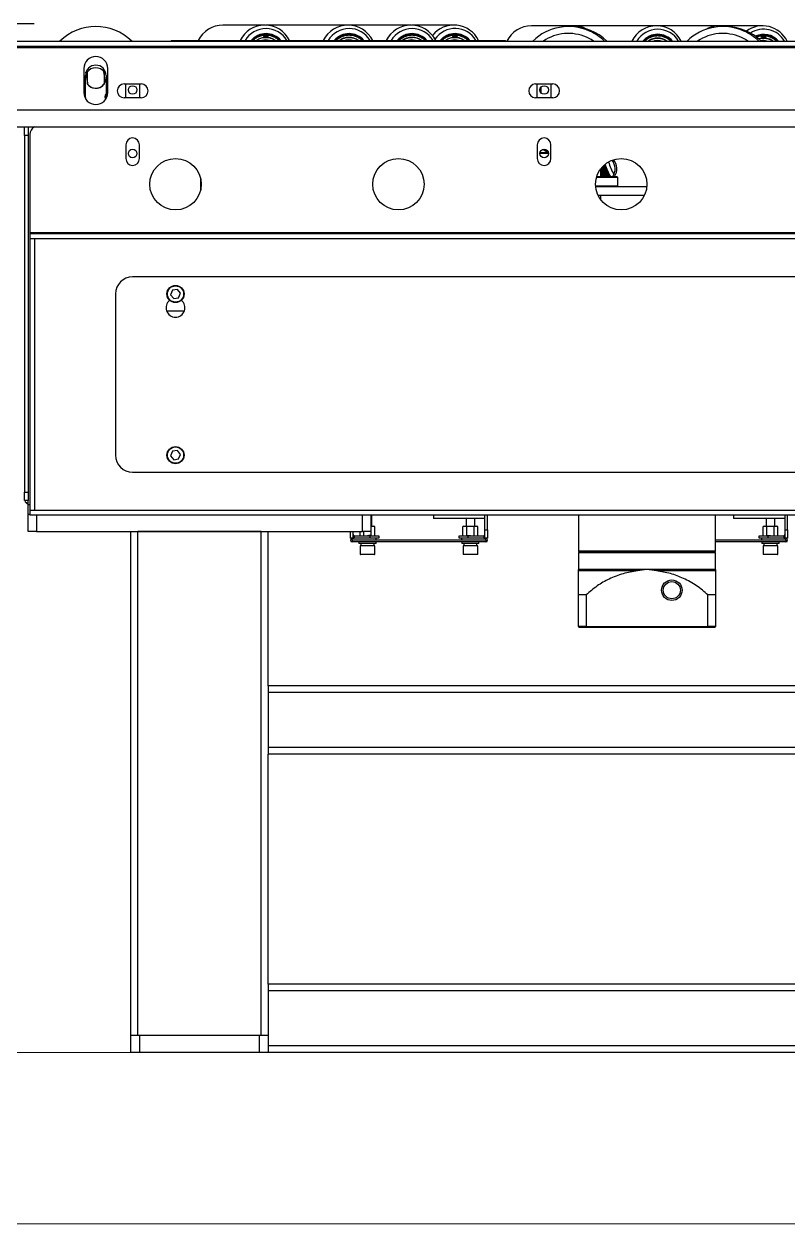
# Model space of a CAD drawing. Header units: millimetres. Extents: x 845401 to 948039, y 511594 to 550263.
# Drawn here: x 900109 to 900555, y 517561 to 518261 of the extents above; entities that cross this region are included whole.
import ezdxf

# ---------------------------------------------------------------- set-up
doc = ezdxf.new("R2010")
doc.units = ezdxf.units.MM
doc.layers.add('A-剖-0.10mm.......SECT-L01', color=255, linetype='Continuous', lineweight=18)

# ---------------------------------------------------------------- blocks, each defined once
blk = doc.blocks.new('A$C2ACC7D0F')
at = {"color": 4, "linetype": 'Continuous', "lineweight": -3}
blk.add_line((10.04, 600), (0, 600), dxfattribs=at)
at = {"color": 7, "linetype": 'Continuous', "lineweight": 25}
for p, q in [((144.61, 599.4), (120.15, 599.4)), ((145.17, 599.4), (144.89, 599.4)), ((193.08, 599.4), (145.17, 599.4)), ((229.83, 599.4), (193.08, 599.4)), ((230.39, 599.4), (230.11, 599.4)), ((254.85, 599.4), (230.39, 599.4)), ((324.61, 599), (300.15, 599)), ((323.24, 598.5), (321.76, 598.5)), ((325.17, 599), (324.89, 599)), ((373.08, 599), (325.17, 599)), ((409.83, 599), (373.08, 599)), ((410.39, 599), (410.11, 599)), ((434.85, 599), (410.39, 599)), ((413.24, 598.5), (411.76, 598.5)), ((0, 590), (1200, 590)), ((90, 590.4), (90, 590)), ((90, 590.4), (95.63, 590.4)), ((95.63, 590.4), (285, 590.4)), ((143.95, 593.1), (143.99, 593.11)), ((143.95, 593.11), (143.99, 593.11)), ((144.02, 592.83), (143.98, 592.82)), ((144.08, 593.19), (144.01, 593.19)), ((144.04, 592.77), (144.11, 592.77)), ((144.09, 593), (144.07, 593)), ((144.07, 593), (144.07, 592.95)), ((144.11, 592.95), (144.07, 592.95)), ((144.07, 592.95), (144.1, 592.95)), ((144.1, 592.99), (144.12, 593.01)), ((144.17, 592.99), (144.1, 592.99)), ((144.37, 593.27), (144.26, 593.26)), ((144.26, 593.26), (144.3, 592.74)), ((144.26, 593.22), (144.31, 593.22)), ((144.31, 593.22), (144.26, 593.22)), ((144.34, 592.79), (144.29, 592.79)), ((144.3, 592.74), (144.41, 592.75)), ((144.3, 592.75), (144.34, 592.75)), ((144.37, 593.22), (144.31, 593.22)), ((144.31, 593.22), (144.37, 593.22)), ((144.34, 592.79), (144.31, 593.22)), ((144.32, 593.22), (144.31, 593.22)), ((144.39, 593.22), (144.32, 593.22)), ((144.41, 592.8), (144.34, 592.79)), ((144.41, 592.75), (144.34, 592.75)), ((144.74, 592.91), (144.69, 592.9)), ((144.83, 593.04), (144.72, 593.11)), ((144.74, 590.64), (145.04, 590.65)), ((144.82, 593.25), (144.75, 593.25)), ((144.76, 593.08), (144.87, 593)), ((144.76, 592.83), (144.83, 592.83)), ((144.9, 593.04), (144.78, 593.12)), ((144.9, 593.04), (144.83, 593.04)), ((144.87, 593.01), (144.83, 593.04)), ((144.88, 593.19), (144.93, 593.2)), ((144.93, 593.2), (144.88, 593.2)), ((145.18, 593.9), (145.11, 593.9)), ((145.19, 593.07), (145.12, 593.07)), ((145.12, 592.84), (145.19, 592.84)), ((145.4, 593.12), (145.39, 592.93)), ((145.44, 593.12), (145.4, 593.12)), ((145.44, 593.12), (145.4, 593.12)), ((145.44, 592.93), (145.44, 593.12)), ((145.46, 592.83), (145.53, 592.83)), ((145.66, 593.11), (145.62, 593.11)), ((145.62, 593.11), (145.62, 592.93)), ((145.66, 593.11), (145.62, 593.11)), ((145.66, 592.93), (145.66, 593.11)), ((145.74, 593.11), (145.72, 592.78)), ((145.72, 592.78), (145.77, 592.78)), ((145.73, 593.01), (145.74, 593.02)), ((145.78, 592.97), (145.73, 592.97)), ((145.78, 593.11), (145.74, 593.11)), ((145.78, 593.11), (145.74, 593.11)), ((145.78, 593.06), (145.74, 593.06)), ((145.74, 593.02), (145.81, 593.02)), ((145.77, 592.78), (145.78, 592.97)), ((145.78, 593.06), (145.78, 593.11)), ((145.78, 592.97), (145.81, 593.02)), ((145.8, 593.06), (145.8, 593.08)), ((145.87, 593.06), (145.8, 593.06)), ((145.87, 593.1), (145.86, 593.1)), ((145.87, 593.06), (145.87, 593.1)), ((146.09, 593.04), (146.02, 593.04)), ((146.02, 592.8), (146.09, 592.8)), ((146.21, 592.82), (146.14, 592.82)), ((146.14, 592.82), (146.14, 592.82)), ((146.17, 593), (146.23, 593)), ((146.21, 592.82), (146.18, 592.85)), ((146.19, 592.98), (146.23, 593)), ((146.34, 592.9), (146.3, 592.9)), ((146.31, 592.94), (146.36, 592.94)), ((146.49, 592.92), (146.31, 592.94)), ((146.34, 592.9), (146.61, 592.87)), ((146.56, 592.92), (146.36, 592.94)), ((146.45, 593), (146.39, 593)), ((146.39, 592.77), (146.45, 592.77)), ((146.56, 592.92), (146.49, 592.92)), ((146.5, 592.77), (146.5, 592.78)), ((146.57, 592.77), (146.5, 592.77)), ((146.54, 592.87), (146.54, 592.92)), ((146.57, 592.77), (146.54, 592.81)), ((193.65, 593.9), (193.58, 593.9)), ((193.71, 592.1), (193.71, 592.1)), ((230.4, 593.9), (230.33, 593.9)), ((230.46, 592.1), (230.45, 592.1)), ((230.46, 592.2), (230.65, 592.18)), ((254.19, 593.1), (254.23, 593.11)), ((254.19, 593.11), (254.23, 593.11)), ((254.26, 592.83), (254.22, 592.82)), ((254.32, 593.19), (254.25, 593.19)), ((254.28, 592.77), (254.35, 592.77)), ((254.33, 593), (254.31, 593)), ((254.31, 593), (254.31, 592.95)), ((254.35, 592.95), (254.31, 592.95)), ((254.31, 592.95), (254.34, 592.95)), ((254.34, 592.99), (254.36, 593.01)), ((254.4, 592.99), (254.34, 592.99)), ((254.61, 593.27), (254.5, 593.26)), ((254.5, 593.26), (254.54, 592.74)), ((254.5, 593.22), (254.55, 593.22)), ((254.55, 593.22), (254.5, 593.22)), ((254.58, 592.79), (254.53, 592.79)), ((254.54, 592.74), (254.65, 592.75)), ((254.54, 592.75), (254.58, 592.75)), ((254.58, 592.79), (254.55, 593.22)), ((254.55, 593.22), (254.61, 593.22)), ((254.61, 593.22), (254.55, 593.22)), ((254.56, 593.22), (254.55, 593.22)), ((254.63, 593.22), (254.56, 593.22)), ((254.65, 592.8), (254.58, 592.79)), ((254.65, 592.75), (254.58, 592.75)), ((254.98, 592.91), (254.93, 592.9)), ((255.07, 593.04), (254.96, 593.11)), ((254.98, 590.64), (255.28, 590.65)), ((255.05, 593.25), (254.99, 593.25)), ((254.99, 593.08), (255.11, 593)), ((255, 592.83), (255.07, 592.83)), ((255.14, 593.04), (255.02, 593.12)), ((255.14, 593.04), (255.07, 593.04)), ((255.11, 593.01), (255.07, 593.04)), ((255.12, 593.19), (255.16, 593.2)), ((255.16, 593.2), (255.12, 593.2)), ((255.42, 593.9), (255.35, 593.9)), ((255.43, 593.07), (255.36, 593.07)), ((255.36, 592.84), (255.43, 592.84)), ((255.64, 593.12), (255.63, 592.93)), ((255.68, 593.12), (255.64, 593.12)), ((255.68, 593.12), (255.64, 593.12)), ((255.68, 592.93), (255.68, 593.12)), ((255.7, 592.83), (255.77, 592.83)), ((255.86, 593.11), (255.85, 592.93)), ((255.9, 593.11), (255.86, 593.11)), ((255.9, 593.11), (255.86, 593.11)), ((255.9, 592.93), (255.9, 593.11)), ((255.98, 593.11), (255.96, 592.78)), ((255.96, 592.78), (256.01, 592.78)), ((255.97, 593.01), (255.98, 593.02)), ((256.02, 592.97), (255.97, 592.97)), ((256.02, 593.11), (255.98, 593.11)), ((256.02, 593.11), (255.98, 593.11)), ((256.02, 593.06), (255.98, 593.06)), ((255.98, 593.02), (256.05, 593.02)), ((256.01, 592.78), (256.02, 592.97)), ((256.02, 593.06), (256.02, 593.11)), ((256.02, 592.97), (256.05, 593.02)), ((256.04, 593.06), (256.04, 593.08)), ((256.11, 593.06), (256.04, 593.06)), ((256.18, 589.9), (256.08, 590.39)), ((256.11, 593.1), (256.1, 593.1)), ((256.11, 593.06), (256.11, 593.1)), ((256.33, 593.04), (256.26, 593.04)), ((256.26, 592.8), (256.33, 592.8)), ((256.45, 592.82), (256.38, 592.82)), ((256.38, 592.82), (256.38, 592.82)), ((256.41, 593), (256.46, 593)), ((256.45, 592.82), (256.42, 592.85)), ((256.43, 592.98), (256.46, 593)), ((256.58, 592.9), (256.54, 592.9)), ((256.55, 592.94), (256.6, 592.94)), ((256.73, 592.92), (256.55, 592.94)), ((256.58, 592.9), (256.85, 592.87)), ((256.8, 592.92), (256.6, 592.94)), ((256.69, 593), (256.62, 593)), ((256.62, 592.77), (256.69, 592.77)), ((256.8, 592.92), (256.73, 592.92)), ((256.74, 592.77), (256.74, 592.78)), ((256.81, 592.77), (256.74, 592.77)), ((256.81, 592.77), (256.77, 592.81)), ((256.78, 592.87), (256.78, 592.92)), ((285, 590), (285, 590.4)), ((373.65, 593.5), (373.58, 593.5)), ((373.71, 591.7), (373.71, 591.7)), ((434.06, 590.15), (435.28, 590.25)), ((434.19, 592.7), (434.23, 592.71)), ((434.19, 592.71), (434.23, 592.71)), ((434.26, 592.43), (434.22, 592.42)), ((434.32, 592.79), (434.25, 592.79)), ((434.28, 592.37), (434.35, 592.37)), ((434.33, 592.6), (434.31, 592.6)), ((434.31, 592.6), (434.31, 592.55)), ((434.35, 592.55), (434.31, 592.55)), ((434.31, 592.55), (434.34, 592.55)), ((434.34, 592.59), (434.36, 592.61)), ((434.4, 592.59), (434.34, 592.59)), ((434.61, 592.87), (434.5, 592.86)), ((434.5, 592.86), (434.54, 592.34)), ((434.5, 592.82), (434.55, 592.82)), ((434.55, 592.82), (434.5, 592.82)), ((434.58, 592.39), (434.53, 592.39)), ((434.54, 592.34), (434.65, 592.35)), ((434.54, 592.35), (434.58, 592.35)), ((434.58, 592.39), (434.55, 592.82)), ((434.61, 592.82), (434.55, 592.82)), ((434.55, 592.82), (434.61, 592.82)), ((434.56, 592.82), (434.55, 592.82)), ((434.63, 592.82), (434.56, 592.82)), ((434.65, 592.4), (434.58, 592.39)), ((434.65, 592.35), (434.58, 592.35)), ((434.98, 592.51), (434.93, 592.5)), ((435.07, 592.64), (434.96, 592.71)), ((435.05, 592.85), (434.99, 592.85)), ((434.99, 592.68), (435.11, 592.6)), ((435, 592.43), (435.07, 592.43)), ((435.14, 592.64), (435.02, 592.72)), ((435.14, 592.64), (435.07, 592.64)), ((435.11, 592.61), (435.07, 592.64)), ((435.12, 592.79), (435.16, 592.8)), ((435.16, 592.8), (435.12, 592.8)), ((435.42, 593.5), (435.35, 593.5)), ((435.43, 592.67), (435.36, 592.67)), ((435.36, 592.44), (435.43, 592.44)), ((435.64, 592.72), (435.63, 592.53)), ((435.68, 592.72), (435.64, 592.72)), ((435.68, 592.72), (435.64, 592.72)), ((435.68, 592.53), (435.68, 592.72)), ((435.7, 592.43), (435.77, 592.43)), ((435.86, 592.71), (435.85, 592.53)), ((435.9, 592.71), (435.86, 592.71)), ((435.9, 592.71), (435.86, 592.71)), ((435.9, 592.53), (435.9, 592.71)), ((435.98, 592.71), (435.96, 592.38)), ((435.96, 592.38), (436.01, 592.38)), ((435.97, 592.61), (435.98, 592.62)), ((436.02, 592.57), (435.97, 592.57)), ((436.02, 592.71), (435.98, 592.71)), ((436.02, 592.71), (435.98, 592.71)), ((436.02, 592.66), (435.98, 592.66)), ((435.98, 592.62), (436.05, 592.62)), ((436.01, 592.38), (436.02, 592.57)), ((436.02, 592.66), (436.02, 592.71)), ((436.02, 592.57), (436.05, 592.62)), ((436.04, 592.66), (436.04, 592.68)), ((436.11, 592.66), (436.04, 592.66)), ((436.11, 592.7), (436.1, 592.7)), ((436.11, 592.66), (436.11, 592.7)), ((436.18, 589.5), (436.13, 589.74)), ((436.33, 592.64), (436.26, 592.64)), ((436.26, 592.4), (436.33, 592.4)), ((436.45, 592.42), (436.38, 592.42)), ((436.38, 592.42), (436.38, 592.42)), ((436.41, 592.6), (436.46, 592.6)), ((436.45, 592.42), (436.42, 592.45)), ((436.43, 592.58), (436.46, 592.6)), ((436.58, 592.5), (436.54, 592.5)), ((436.55, 592.54), (436.6, 592.54)), ((436.73, 592.52), (436.55, 592.54)), ((436.58, 592.5), (436.85, 592.47)), ((436.8, 592.52), (436.6, 592.54)), ((436.69, 592.6), (436.62, 592.6)), ((436.62, 592.37), (436.69, 592.37)), ((436.8, 592.52), (436.73, 592.52)), ((436.74, 592.37), (436.74, 592.38)), ((436.81, 592.37), (436.74, 592.37)), ((436.81, 592.37), (436.77, 592.41)), ((436.78, 592.47), (436.78, 592.52)), ((0, 587), (1200, 587)), ((0, 586.26), (1200, 586.26)), ((39, 574), (39, 560)), ((50.09, 574.39), (51.54, 566.19)), ((53, 560), (53, 574)), ((40, 558), (40, 570)), ((41.59, 564.43), (40.28, 571.83)), ((41, 571.82), (41, 565.18)), ((51, 565.18), (51, 571.82)), ((52, 570), (52, 558)), ((62.5, 565), (72.5, 565)), ((63.5, 557), (63.5, 565)), ((71.5, 565), (71.5, 557)), ((302.5, 565), (312.5, 565)), ((303.5, 557), (303.5, 565)), ((305.51, 563.02), (305.51, 559.98)), ((311.5, 565), (311.5, 557)), ((72.5, 557), (62.5, 557)), ((312.5, 557), (302.5, 557)), ((0, 550), (1200, 550)), ((0, 540), (1200, 540)), ((4.5, 535), (4.5, 540)), ((6.5, 540), (6.5, 535)), ((6.5, 535), (4.5, 535)), ((4.5, 535), (4.5, 327)), ((6.5, 535), (6.5, 327)), ((7.5, 535.5), (7.5, 478.24)), ((63.5, 529.5), (63.5, 521.5)), ((71.5, 521.5), (71.5, 529.5)), ((303.5, 529.5), (303.5, 521.5)), ((305.05, 525), (309.95, 525)), ((306.8, 526.9), (309.94, 525.04)), ((311.5, 521.5), (311.5, 529.5)), ((214.85, 519.4), (214.99, 519.4)), ((214.99, 519.4), (215.05, 519.52)), ((310, 524.5), (305, 524.5)), ((338.19, 511), (350, 511)), ((340.5, 511), (340.5, 515.5)), ((341.28, 511), (340.5, 512.4)), ((341.07, 511), (340.5, 512.02)), ((341.07, 511), (340.5, 512.02)), ((350.5, 510.5), (350, 511)), ((107.09, 510), (107.09, 503.01)), ((337.53, 505.5), (350.5, 505.5)), ((367.42, 505), (337.57, 505)), ((350.5, 510.5), (338.04, 510.5)), ((350, 505), (350.5, 505.5)), ((350.5, 505.5), (350.5, 510.5)), ((366.02, 500), (338.98, 500)), ((340.5, 497.5), (340.5, 500)), ((1192.5, 478.24), (7.5, 478.24)), ((7.5, 478.24), (7.5, 477.5)), ((1192.5, 477.5), (7.5, 477.5)), ((7.5, 477.5), (7.5, 474.76)), ((7.5, 474.76), (7.5, 316.24)), ((10.24, 474.76), (7.5, 474.76)), ((1189.76, 474.76), (10.24, 474.76)), ((10.24, 474.76), (10.24, 316.24)), ((517.5, 452.5), (67.5, 452.5)), ((57.5, 442.5), (57.5, 348.5)), ((90.73, 444.74), (89.67, 442.09)), ((89.67, 442.09), (91.44, 439.84)), ((93.56, 445.16), (90.73, 444.74)), ((95.33, 442.91), (93.56, 445.16)), ((94.27, 440.26), (95.33, 442.91)), ((89, 438.93), (89, 438.74)), ((91.44, 439.84), (94.27, 440.26)), ((96, 438.74), (96, 438.93)), ((97.62, 432.5), (87.38, 432.5)), ((90.73, 350.74), (89.67, 348.09)), ((93.56, 351.16), (90.73, 350.74)), ((95.33, 348.91), (93.56, 351.16)), ((89.67, 348.09), (91.44, 345.84)), ((91.44, 345.84), (94.27, 346.26)), ((94.27, 346.26), (95.33, 348.91)), ((67.5, 338.5), (517.5, 338.5)), ((4.5, 327), (6.5, 327)), ((4.5, 322), (4.5, 327)), ((6.5, 322), (4.5, 322)), ((6.5, 327), (6.5, 322)), ((6.5, 319.74), (6.5, 322)), ((6.5, 314), (6.5, 319.74)), ((6.5, 319.74), (7.5, 319.74)), ((7.5, 316.24), (7.5, 313.5)), ((10.24, 316.24), (7.5, 316.24)), ((1189.76, 316.24), (10.24, 316.24)), ((6.5, 304), (6.5, 314)), ((6.5, 314), (6.82, 314)), ((6.82, 314), (7.5, 314)), ((1192.5, 313.5), (7.5, 313.5)), ((206.5, 313.5), (206.5, 304)), ((207, 307.1), (207, 313.5)), ((243, 313.5), (243, 311.5)), ((273, 311.5), (243, 311.5)), ((262, 311.5), (262, 307.1)), ((267, 307.1), (267, 311.5)), ((273, 305), (273, 313.5)), ((274.5, 305), (274.5, 313.5)), ((327.5, 313.5), (327.5, 292.5)), ((407.5, 292.5), (407.5, 313.5)), ((418, 313.5), (418, 311.5)), ((448, 311.5), (418, 311.5)), ((437, 311.5), (437, 307.1)), ((442, 307.1), (442, 311.5)), ((448, 305), (448, 313.5)), ((449.5, 305), (449.5, 313.5)), ((11.5, 304), (6.5, 304)), ((11.5, 304), (201.5, 304)), ((66.5, 10), (66.5, 304)), ((70.5, 10), (70.5, 304)), ((142.5, 304), (70.5, 304)), ((142.5, 10), (142.5, 304)), ((146.5, 214), (146.5, 304)), ((194.5, 300), (194.5, 304)), ((196, 304), (196, 300)), ((196.74, 301.5), (196.74, 300)), ((196.74, 301.5), (206, 301.5)), ((200.18, 301.66), (200.18, 304)), ((200.18, 301.66), (200.76, 301.5)), ((206.5, 304), (201.5, 304)), ((202.34, 301.66), (202.34, 304)), ((206, 300), (206, 301.5)), ((206, 301.5), (211, 301.5)), ((206.5, 307.1), (207.74, 307.1)), ((206.66, 306.95), (207.74, 307.1)), ((206.66, 301.66), (206.66, 306.95)), ((207.74, 307.1), (208.81, 306.95)), ((207.74, 307.1), (208.24, 307.1)), ((208.81, 306.95), (208.24, 307.1)), ((208.24, 301.5), (208.81, 301.66)), ((208.81, 301.66), (208.81, 306.95)), ((211, 301.5), (211, 300)), ((258, 300), (258, 301.5)), ((258, 301.5), (263, 301.5)), ((260.76, 307.1), (260.18, 306.95)), ((260.18, 306.95), (261.26, 307.1)), ((260.18, 301.66), (260.18, 306.95)), ((260.18, 301.66), (260.76, 301.5)), ((260.76, 307.1), (261.26, 307.1)), ((261.26, 307.1), (262.34, 306.95)), ((261.26, 307.1), (264.5, 307.1)), ((262.34, 306.95), (264.5, 307.1)), ((262.34, 301.66), (262.34, 306.95)), ((264.5, 301.5), (262.34, 301.66)), ((263, 301.5), (263, 300)), ((263, 301.5), (272.26, 301.5)), ((264.5, 307.1), (267.74, 307.1)), ((266.66, 306.95), (267.74, 307.1)), ((266.66, 301.66), (266.66, 306.95)), ((267.74, 307.1), (268.81, 306.95)), ((267.74, 307.1), (268.24, 307.1)), ((268.81, 306.95), (268.24, 307.1)), ((268.24, 301.5), (268.81, 301.66)), ((268.81, 301.66), (268.81, 306.95)), ((272.26, 301.5), (272.26, 300)), ((273, 305), (274.5, 305)), ((273, 300), (273, 305)), ((274.5, 305), (274.5, 300)), ((433, 300), (433, 301.5)), ((433, 301.5), (438, 301.5)), ((435.76, 307.1), (435.18, 306.95)), ((435.18, 306.95), (436.26, 307.1)), ((435.18, 301.66), (435.18, 306.95)), ((435.18, 301.66), (435.76, 301.5)), ((435.76, 307.1), (436.26, 307.1)), ((436.26, 307.1), (437.34, 306.95)), ((436.26, 307.1), (439.5, 307.1)), ((437.34, 306.95), (439.5, 307.1)), ((437.34, 301.66), (437.34, 306.95)), ((439.5, 301.5), (437.34, 301.66)), ((438, 301.5), (438, 300)), ((438, 301.5), (447.26, 301.5)), ((439.5, 307.1), (442.74, 307.1)), ((441.66, 306.95), (442.74, 307.1)), ((441.66, 301.66), (441.66, 306.95)), ((442.74, 307.1), (443.81, 306.95)), ((442.74, 307.1), (443.24, 307.1)), ((443.81, 306.95), (443.24, 307.1)), ((443.24, 301.5), (443.81, 301.66)), ((443.81, 301.66), (443.81, 306.95)), ((447.26, 301.5), (447.26, 300)), ((448, 305), (449.5, 305)), ((448, 300), (448, 305)), ((449.5, 305), (449.5, 300)), ((195.55, 300), (194.5, 300)), ((209.5, 300), (195.55, 300)), ((195.55, 299), (195.55, 300)), ((209.5, 299), (195.55, 299)), ((195.55, 298.9), (195.55, 297.9)), ((273.45, 298.9), (195.55, 298.9)), ((273.45, 297.9), (195.55, 297.9)), ((199.5, 297.9), (199.5, 296.9)), ((201.14, 296.9), (199.5, 296.9)), ((200.25, 295.6), (200.25, 290.7)), ((206.41, 295.6), (200.25, 295.6)), ((200.66, 296.9), (200.66, 295.6)), ((209.5, 296.9), (201.14, 296.9)), ((202, 299), (202, 298.9)), ((208.75, 295.6), (206.41, 295.6)), ((207, 298.9), (207, 299)), ((208.34, 295.6), (208.34, 296.9)), ((208.75, 290.7), (208.75, 295.6)), ((209.5, 299), (209.5, 300)), ((211, 300), (209.5, 300)), ((209.5, 296.9), (209.5, 297.9)), ((259.5, 300), (258, 300)), ((259.5, 299), (259.5, 300)), ((273.45, 300), (259.5, 300)), ((273.45, 299), (259.5, 299)), ((259.5, 297.9), (259.5, 296.9)), ((261.14, 296.9), (259.5, 296.9)), ((260.25, 295.6), (260.25, 290.7)), ((266.41, 295.6), (260.25, 295.6)), ((260.66, 296.9), (260.66, 295.6)), ((269.5, 296.9), (261.14, 296.9)), ((262, 299), (262, 298.9)), ((268.75, 295.6), (266.41, 295.6)), ((267, 298.9), (267, 299)), ((268.34, 295.6), (268.34, 296.9)), ((268.75, 290.7), (268.75, 295.6)), ((269.5, 296.9), (269.5, 297.9)), ((273.45, 299), (273.45, 300)), ((274.5, 300), (273.45, 300)), ((273.45, 298.9), (273.45, 297.9)), ((448.45, 298.9), (407.5, 298.9)), ((448.45, 297.9), (407.5, 297.9)), ((434.5, 300), (433, 300)), ((434.5, 299), (434.5, 300)), ((448.45, 300), (434.5, 300)), ((448.45, 299), (434.5, 299)), ((434.5, 297.9), (434.5, 296.9)), ((436.14, 296.9), (434.5, 296.9)), ((435.25, 295.6), (435.25, 290.7)), ((441.41, 295.6), (435.25, 295.6)), ((435.66, 296.9), (435.66, 295.6)), ((444.5, 296.9), (436.14, 296.9)), ((437, 299), (437, 298.9)), ((443.75, 295.6), (441.41, 295.6)), ((442, 298.9), (442, 299)), ((443.34, 295.6), (443.34, 296.9)), ((443.75, 290.7), (443.75, 295.6)), ((444.5, 296.9), (444.5, 297.9)), ((448.45, 299), (448.45, 300)), ((449.5, 300), (448.45, 300)), ((448.45, 298.9), (448.45, 297.9)), ((208.65, 290.6), (200.35, 290.6)), ((268.65, 290.6), (260.35, 290.6)), ((327.5, 292.5), (328, 292)), ((407.5, 292.5), (327.5, 292.5)), ((328, 292), (327.5, 291.5)), ((327.5, 291.5), (327.5, 281.72)), ((407.5, 291.5), (327.5, 291.5)), ((407, 292), (328, 292)), ((407, 292), (407.5, 292.5)), ((407.5, 291.5), (407, 292)), ((407.5, 281.72), (407.5, 291.5)), ((443.65, 290.6), (435.35, 290.6)), ((367.5, 281.72), (327.5, 281.72)), ((327.5, 280.94), (327.5, 281.72)), ((361.98, 280.94), (327.5, 280.94)), ((367.5, 281.72), (361.98, 280.94)), ((407.5, 281.72), (367.5, 281.72)), ((373.02, 280.94), (367.5, 281.72)), ((407.5, 280.94), (373.02, 280.94)), ((407.5, 281.72), (407.5, 280.94)), ((331.97, 266.92), (327.5, 266.92)), ((327.5, 248.5), (327.5, 266.92)), ((331.97, 266.92), (331.97, 248.5)), ((407.5, 266.92), (403.03, 266.92)), ((403.03, 248.5), (403.03, 266.92)), ((407.5, 266.92), (407.5, 248.5)), ((331.97, 248.5), (327.5, 248.5)), ((327.5, 248.5), (328, 248)), ((332.16, 248), (328, 248)), ((331.97, 248.5), (403.03, 248.5)), ((332.16, 248), (331.97, 248.5)), ((402.84, 248), (332.16, 248)), ((403.03, 248.5), (402.84, 248)), ((407, 248), (402.84, 248)), ((407.5, 248.5), (403.03, 248.5)), ((407, 248), (407.5, 248.5)), ((912.5, 214), (146.5, 214)), ((146.5, 214), (146.5, 210)), ((146.5, 210), (146.5, 178)), ((146.5, 178), (146.5, 174)), ((912.5, 174), (146.5, 174)), ((146.5, 40), (146.5, 174)), ((1051.5, 40), (146.5, 40)), ((146.5, 40), (146.5, 36)), ((1051.5, 36), (146.5, 36)), ((146.5, 36), (146.5, 4)), ((70.5, 10), (66.5, 10)), ((66.5, 0), (66.5, 10)), ((142.5, 10), (70.5, 10)), ((71.5, 10), (71.5, 0)), ((141.5, 10), (71.5, 10)), ((141.5, 0), (141.5, 10)), ((146.5, 10), (142.5, 10)), ((71.5, 0), (66.5, 0)), ((141.5, 0), (71.5, 0)), ((146.5, 0), (141.5, 0)), ((1051.5, 4), (146.5, 4)), ((146.5, 4), (146.5, 0)), ((1051.5, 0), (146.5, 0))]:
    blk.add_line(p, q, dxfattribs=at)
at = {"color": 8, "linetype": 'Continuous', "lineweight": 25}
for p, q in [((144.07, 592.95), (144.1, 592.95)), ((144.72, 593.12), (144.78, 593.12)), ((145.44, 592.93), (145.39, 592.93)), ((145.66, 592.93), (145.62, 592.93)), ((195.71, 591.96), (197.12, 591.53)), ((254.31, 592.95), (254.34, 592.95)), ((254.96, 593.12), (255.02, 593.12)), ((255.68, 592.93), (255.63, 592.93)), ((255.9, 592.93), (255.85, 592.93)), ((434.31, 592.55), (434.34, 592.55)), ((434.96, 592.72), (435.02, 592.72)), ((435.68, 592.53), (435.63, 592.53)), ((435.9, 592.53), (435.85, 592.53)), ((11.5, 313.5), (11.5, 304)), ((201.5, 304), (201.5, 313.5)), ((200.25, 290.7), (208.75, 290.7)), ((260.25, 290.7), (268.75, 290.7)), ((435.25, 290.7), (443.75, 290.7)), ((912.5, 210), (146.5, 210)), ((912.5, 178), (146.5, 178))]:
    blk.add_line(p, q, dxfattribs=at)
at = {"color": 7, "linetype": 'Continuous', "lineweight": 25}
for points in [[(144.17, 592.99), (144.2, 593.03), (144.21, 593.08), (144.21, 593.14), (144.18, 593.19), (144.14, 593.22), (144.09, 593.24), (144.04, 593.23), (143.99, 593.2), (143.96, 593.16), (143.95, 593.1)], [(144.01, 593.19), (143.99, 593.19), (143.98, 593.18)], [(143.98, 592.82), (144, 592.77), (144.04, 592.74), (144.09, 592.72), (144.14, 592.73), (144.19, 592.75), (144.22, 592.8), (144.24, 592.85), (144.23, 592.9), (144.21, 592.95), (144.17, 592.99)], [(143.99, 593.11), (144, 593.14), (144.03, 593.17), (144.06, 593.19), (144.1, 593.19), (144.13, 593.17), (144.16, 593.15), (144.17, 593.11), (144.17, 593.07), (144.15, 593.04), (144.12, 593.01), (144.09, 593)], [(144, 592.78), (144, 592.77), (144.04, 592.77)], [(144.1, 592.95), (144.13, 592.95), (144.16, 592.93), (144.19, 592.9), (144.19, 592.87), (144.19, 592.83), (144.17, 592.8), (144.14, 592.77), (144.11, 592.77), (144.07, 592.77), (144.04, 592.79), (144.02, 592.83)], [(144.14, 592.95), (144.14, 592.95), (144.1, 592.99)], [(144.69, 592.9), (144.71, 592.85), (144.75, 592.81), (144.8, 592.78), (144.85, 592.78), (144.9, 592.8), (144.94, 592.84), (144.96, 592.89), (144.96, 592.95), (144.94, 593), (144.9, 593.04)], [(144.93, 593.2), (144.91, 593.24), (144.88, 593.28), (144.84, 593.29), (144.8, 593.3), (144.76, 593.28), (144.72, 593.25), (144.71, 593.2), (144.71, 593.16), (144.72, 593.11), (144.76, 593.08)], [(144.75, 593.25), (144.74, 593.25), (144.72, 593.24)], [(144.72, 592.84), (144.74, 592.83), (144.76, 592.83)], [(144.87, 593), (144.9, 592.97), (144.91, 592.94), (144.91, 592.9), (144.9, 592.87), (144.87, 592.84), (144.84, 592.83), (144.81, 592.83), (144.77, 592.84), (144.75, 592.87), (144.74, 592.91)], [(144.78, 593.12), (144.76, 593.14), (144.75, 593.17), (144.75, 593.19), (144.76, 593.22), (144.78, 593.24), (144.8, 593.25), (144.83, 593.25), (144.85, 593.24), (144.87, 593.22), (144.88, 593.19)], [(144.84, 593.24), (144.81, 593.28), (144.78, 593.29)], [(144.79, 592.78), (144.83, 592.8), (144.87, 592.84)], [(145.34, 592.95), (145.33, 593.02), (145.3, 593.07), (145.25, 593.11), (145.19, 593.12), (145.13, 593.11), (145.08, 593.07), (145.04, 593.02), (145.03, 592.95), (145.04, 592.89), (145.08, 592.84), (145.13, 592.8), (145.19, 592.79), (145.25, 592.8), (145.3, 592.84), (145.33, 592.89), (145.34, 592.95)], [(145.07, 593.06), (145.08, 593.06), (145.12, 593.07)], [(145.12, 592.84), (145.08, 592.85), (145.07, 592.85)], [(145.3, 592.95), (145.29, 592.91), (145.27, 592.87), (145.23, 592.85), (145.19, 592.84), (145.15, 592.85), (145.11, 592.87), (145.09, 592.91), (145.08, 592.95), (145.09, 593), (145.11, 593.04), (145.15, 593.06), (145.19, 593.07), (145.23, 593.06), (145.27, 593.04), (145.29, 593), (145.3, 592.95)], [(146.23, 593), (146.18, 593.05), (146.12, 593.08), (146.06, 593.08), (146, 593.05), (145.96, 593), (145.94, 592.93), (145.95, 592.87), (145.98, 592.81), (146.03, 592.77), (146.1, 592.76), (146.16, 592.77), (146.21, 592.82)], [(146.02, 593.04), (146, 593.03), (145.97, 593.02)], [(145.97, 592.82), (145.98, 592.81), (146.02, 592.8)], [(146.18, 592.85), (146.14, 592.82), (146.1, 592.8), (146.05, 592.81), (146.01, 592.84), (145.99, 592.88), (145.98, 592.93), (146, 592.98), (146.03, 593.01), (146.07, 593.03), (146.11, 593.04), (146.16, 593.02), (146.19, 592.98)], [(146.14, 593.02), (146.11, 593.05), (146.06, 593.08)], [(146.06, 592.76), (146.09, 592.77), (146.14, 592.82)], [(146.61, 592.87), (146.6, 592.93), (146.57, 592.99), (146.52, 593.03), (146.46, 593.05), (146.4, 593.04), (146.35, 593), (146.31, 592.95), (146.3, 592.89), (146.31, 592.82), (146.34, 592.77), (146.4, 592.73), (146.46, 592.72), (146.52, 592.74), (146.57, 592.77)], [(146.42, 592.72), (146.45, 592.74), (146.5, 592.77)], [(147.86, 591.8), (147.76, 591.83), (146.72, 592.08)], [(228.43, 590.43), (228.6, 590.47), (230.26, 590.65)], [(254.4, 592.99), (254.44, 593.03), (254.45, 593.08), (254.45, 593.14), (254.42, 593.19), (254.38, 593.22), (254.33, 593.24), (254.28, 593.23), (254.23, 593.2), (254.2, 593.16), (254.19, 593.1)], [(254.25, 593.19), (254.23, 593.19), (254.21, 593.18)], [(254.22, 592.82), (254.24, 592.77), (254.28, 592.74), (254.33, 592.72), (254.38, 592.73), (254.43, 592.75), (254.46, 592.8), (254.48, 592.85), (254.47, 592.9), (254.45, 592.95), (254.4, 592.99)], [(254.23, 593.11), (254.24, 593.14), (254.27, 593.17), (254.3, 593.19), (254.34, 593.19), (254.37, 593.17), (254.39, 593.15), (254.41, 593.11), (254.41, 593.07), (254.39, 593.04), (254.36, 593.01), (254.33, 593)], [(254.24, 592.78), (254.24, 592.77), (254.28, 592.77)], [(254.34, 592.95), (254.37, 592.95), (254.4, 592.93), (254.42, 592.9), (254.43, 592.87), (254.43, 592.83), (254.41, 592.8), (254.38, 592.77), (254.35, 592.77), (254.31, 592.77), (254.28, 592.79), (254.26, 592.83)], [(254.38, 592.95), (254.38, 592.95), (254.34, 592.99)], [(254.93, 592.9), (254.95, 592.85), (254.99, 592.81), (255.04, 592.78), (255.09, 592.78), (255.14, 592.8), (255.18, 592.84), (255.2, 592.89), (255.2, 592.95), (255.18, 593), (255.14, 593.04)], [(255.16, 593.2), (255.15, 593.24), (255.12, 593.28), (255.08, 593.29), (255.04, 593.3), (254.99, 593.28), (254.96, 593.25), (254.95, 593.2), (254.95, 593.16), (254.96, 593.11), (254.99, 593.08)], [(254.99, 593.25), (254.98, 593.25), (254.96, 593.25)], [(254.96, 592.84), (254.98, 592.83), (255, 592.83)], [(255.11, 593), (255.14, 592.97), (255.15, 592.94), (255.15, 592.9), (255.14, 592.87), (255.11, 592.84), (255.08, 592.83), (255.05, 592.83), (255.01, 592.84), (254.99, 592.87), (254.98, 592.91)], [(255.02, 593.12), (255, 593.14), (254.99, 593.17), (254.99, 593.19), (255, 593.22), (255.02, 593.24), (255.04, 593.25), (255.07, 593.25), (255.09, 593.24), (255.11, 593.22), (255.12, 593.19)], [(255.08, 593.24), (255.05, 593.28), (255.02, 593.29)], [(255.03, 592.78), (255.07, 592.8), (255.11, 592.84)], [(255.58, 592.95), (255.57, 593.02), (255.54, 593.07), (255.49, 593.11), (255.43, 593.12), (255.37, 593.11), (255.32, 593.07), (255.28, 593.02), (255.27, 592.95), (255.28, 592.89), (255.32, 592.84), (255.37, 592.8), (255.43, 592.79), (255.49, 592.8), (255.54, 592.84), (255.57, 592.89), (255.58, 592.95)], [(255.3, 593.06), (255.32, 593.06), (255.36, 593.07)], [(255.36, 592.84), (255.32, 592.85), (255.31, 592.85)], [(255.54, 592.95), (255.53, 592.91), (255.5, 592.87), (255.47, 592.85), (255.43, 592.84), (255.38, 592.85), (255.35, 592.87), (255.32, 592.91), (255.32, 592.95), (255.32, 593), (255.35, 593.04), (255.38, 593.06), (255.43, 593.07), (255.47, 593.06), (255.5, 593.04), (255.53, 593), (255.54, 592.95)], [(256.46, 593), (256.42, 593.05), (256.36, 593.08), (256.3, 593.08), (256.24, 593.05), (256.2, 593), (256.18, 592.93), (256.19, 592.87), (256.22, 592.81), (256.27, 592.77), (256.34, 592.76), (256.4, 592.77), (256.45, 592.82)], [(256.26, 593.04), (256.24, 593.03), (256.21, 593.02)], [(256.21, 592.82), (256.22, 592.81), (256.26, 592.8)], [(256.42, 592.85), (256.38, 592.82), (256.34, 592.8), (256.29, 592.81), (256.25, 592.84), (256.23, 592.88), (256.22, 592.93), (256.23, 592.98), (256.26, 593.01), (256.31, 593.03), (256.35, 593.04), (256.39, 593.02), (256.43, 592.98)], [(256.39, 593.02), (256.35, 593.05), (256.3, 593.08)], [(256.3, 592.76), (256.33, 592.77), (256.38, 592.82)], [(256.85, 592.87), (256.84, 592.93), (256.81, 592.99), (256.76, 593.03), (256.7, 593.05), (256.64, 593.04), (256.59, 593), (256.55, 592.95), (256.54, 592.89), (256.55, 592.82), (256.58, 592.77), (256.64, 592.73), (256.7, 592.72), (256.76, 592.74), (256.81, 592.77)], [(256.66, 592.72), (256.69, 592.74), (256.74, 592.77)], [(258.1, 591.8), (258, 591.83), (256.96, 592.08)], [(336.28, 590), (334.93, 590.86), (332.24, 592.25)], [(426.28, 590), (424.93, 590.86), (422.24, 592.25)], [(434.4, 592.59), (434.44, 592.63), (434.45, 592.68), (434.45, 592.74), (434.42, 592.79), (434.38, 592.82), (434.33, 592.84), (434.28, 592.83), (434.23, 592.8), (434.2, 592.76), (434.19, 592.7)], [(434.25, 592.79), (434.23, 592.79), (434.21, 592.78)], [(434.22, 592.42), (434.24, 592.37), (434.28, 592.34), (434.33, 592.32), (434.38, 592.33), (434.43, 592.35), (434.46, 592.4), (434.48, 592.45), (434.47, 592.5), (434.45, 592.55), (434.4, 592.59)], [(434.23, 592.71), (434.24, 592.74), (434.27, 592.77), (434.3, 592.79), (434.34, 592.79), (434.37, 592.77), (434.39, 592.75), (434.41, 592.71), (434.41, 592.67), (434.39, 592.64), (434.36, 592.61), (434.33, 592.6)], [(434.24, 592.38), (434.24, 592.37), (434.28, 592.37)], [(434.34, 592.55), (434.37, 592.55), (434.4, 592.53), (434.42, 592.5), (434.43, 592.47), (434.43, 592.43), (434.41, 592.4), (434.38, 592.37), (434.35, 592.37), (434.31, 592.37), (434.28, 592.39), (434.26, 592.43)], [(434.38, 592.55), (434.38, 592.55), (434.34, 592.59)], [(434.58, 592.35), (434.67, 592.38), (434.74, 592.43)], [(434.93, 592.5), (434.95, 592.45), (434.99, 592.41), (435.04, 592.38), (435.09, 592.38), (435.14, 592.4), (435.18, 592.44), (435.2, 592.49), (435.2, 592.55), (435.18, 592.6), (435.14, 592.64)], [(435.16, 592.8), (435.15, 592.84), (435.12, 592.88), (435.08, 592.89), (435.04, 592.9), (434.99, 592.88), (434.96, 592.85), (434.95, 592.8), (434.95, 592.76), (434.96, 592.71), (434.99, 592.68)], [(434.99, 592.85), (434.98, 592.85), (434.96, 592.85)], [(434.96, 592.44), (434.98, 592.43), (435, 592.43)], [(435.11, 592.6), (435.14, 592.57), (435.15, 592.54), (435.15, 592.5), (435.14, 592.47), (435.11, 592.44), (435.08, 592.43), (435.05, 592.43), (435.01, 592.44), (434.99, 592.47), (434.98, 592.51)], [(435.02, 592.72), (435, 592.74), (434.99, 592.77), (434.99, 592.79), (435, 592.82), (435.02, 592.84), (435.04, 592.85), (435.07, 592.85), (435.09, 592.84), (435.11, 592.82), (435.12, 592.79)], [(435.08, 592.85), (435.05, 592.88), (435.02, 592.89)], [(435.03, 592.38), (435.07, 592.4), (435.11, 592.44)], [(435.58, 592.55), (435.57, 592.62), (435.54, 592.67), (435.49, 592.71), (435.43, 592.72), (435.37, 592.71), (435.32, 592.67), (435.28, 592.62), (435.27, 592.55), (435.28, 592.49), (435.32, 592.44), (435.37, 592.4), (435.43, 592.39), (435.49, 592.4), (435.54, 592.44), (435.57, 592.49), (435.58, 592.55)], [(435.3, 592.66), (435.32, 592.66), (435.36, 592.67)], [(435.36, 592.44), (435.32, 592.45), (435.3, 592.45)], [(435.54, 592.55), (435.53, 592.51), (435.5, 592.47), (435.47, 592.45), (435.43, 592.44), (435.38, 592.45), (435.35, 592.47), (435.32, 592.51), (435.32, 592.55), (435.32, 592.6), (435.35, 592.64), (435.38, 592.66), (435.43, 592.67), (435.47, 592.66), (435.5, 592.64), (435.53, 592.6), (435.54, 592.55)], [(436.46, 592.6), (436.42, 592.65), (436.36, 592.68), (436.3, 592.68), (436.24, 592.65), (436.2, 592.6), (436.18, 592.53), (436.19, 592.47), (436.22, 592.41), (436.27, 592.37), (436.34, 592.36), (436.4, 592.37), (436.45, 592.42)], [(436.26, 592.64), (436.24, 592.63), (436.21, 592.62)], [(436.21, 592.42), (436.22, 592.41), (436.26, 592.4)], [(436.42, 592.45), (436.38, 592.42), (436.34, 592.4), (436.29, 592.41), (436.25, 592.44), (436.23, 592.48), (436.22, 592.53), (436.23, 592.58), (436.26, 592.61), (436.31, 592.63), (436.35, 592.64), (436.39, 592.62), (436.43, 592.58)], [(436.39, 592.62), (436.35, 592.65), (436.3, 592.68)], [(436.3, 592.36), (436.33, 592.37), (436.38, 592.42)], [(436.85, 592.47), (436.84, 592.53), (436.81, 592.59), (436.76, 592.63), (436.7, 592.65), (436.64, 592.64), (436.59, 592.6), (436.55, 592.55), (436.54, 592.49), (436.55, 592.42), (436.58, 592.37), (436.64, 592.33), (436.7, 592.32), (436.76, 592.34), (436.81, 592.37)], [(436.66, 592.32), (436.69, 592.34), (436.74, 592.37)], [(438.1, 591.4), (438, 591.43), (436.96, 591.68)], [(40.44, 555.75), (40.2, 556.45), (40, 558)], [(51.5, 557.5), (51.69, 558.46), (52, 559)], [(51.77, 556.36), (51.69, 556.54), (51.5, 557.5)], [(52, 558), (51.8, 556.45), (51.56, 555.75)], [(342.64, 511), (341.8, 512.51), (340.44, 515.42)], [(342.64, 511), (341.8, 512.51), (340.44, 515.42)], [(342.07, 511), (341.19, 512.58), (340.5, 513.97)], [(341.86, 511), (341.02, 512.51), (340.5, 513.55)], [(341.86, 511), (341.02, 512.51), (340.5, 513.54)], [(342.85, 511), (341.97, 512.58), (340.57, 515.59)], [(196, 300.13), (196.3, 300.04), (196.74, 300)], [(272.26, 300), (272.7, 300.04), (273, 300.13)], [(447.26, 300), (447.7, 300.04), (448, 300.13)]]:
    blk.add_lwpolyline(points, dxfattribs=at)
at = {"color": 8, "linetype": 'Continuous', "lineweight": 25}
for points in [[(193.55, 590.7), (191.88, 590.52), (191.4, 590.4)], [(195.69, 590.4), (195.22, 590.52), (193.55, 590.7)], [(230.31, 590.64), (228.65, 590.46), (228.41, 590.4)], [(228.84, 590.37), (230.42, 590.54), (231.87, 590.4)], [(232.21, 590.4), (231.97, 590.46), (230.31, 590.64)], [(233.44, 591.68), (232.1, 592.05), (231.89, 592.09)], [(373.55, 590.3), (371.88, 590.12), (371.4, 590)], [(375.69, 590), (375.22, 590.12), (373.55, 590.3)]]:
    blk.add_lwpolyline(points, dxfattribs=at)
at = {"color": 7, "linetype": 'Continuous', "lineweight": 25}
for centre, radius in [((67.5, 561.5), 2.5), ((307.5, 561.5), 2.5), ((67.5, 524.5), 2.5), ((307.5, 524.5), 2.5), ((92.5, 506.5), 15), ((222.5, 506.5), 15), ((352.5, 506.5), 15), ((92.5, 442.5), 5), ((92.5, 442.5), 4.75), ((92.5, 348.5), 5), ((92.5, 348.5), 4.75), ((382, 269.7), 6), ((382, 269.7), 5)]:
    blk.add_circle(centre, radius, dxfattribs=at)
for centre, radius, start, end in [((46, 568.5), 30, 45.77992, 134.22008), ((120.38, 583), 16.4, 90.78133, 153.18257), ((144.61, 583.26), 16.09, 26.36866, 153.63134), ((145.28, 583.14), 14.21, 30.72809, 149.27191), ((193.3, 583), 16.4, 90.78133, 153.18257), ((193.95, 582.9), 14.5, 90.77579, 148.86544), ((192.86, 583), 16.4, 26.81743, 89.21867), ((193.61, 583), 14.4, 30.91764, 89.44113), ((229.83, 583.26), 16.09, 26.36866, 153.63134), ((230.5, 583.16), 14.19, 30.64536, 149.35464), ((254.88, 583.31), 16.04, 26.25486, 141.45124), ((255.53, 583.16), 14.19, 30.67617, 145.63978), ((300.38, 582.6), 16.4, 90.78133, 153.18257), ((321.76, 568.52), 29.98, 65.98376, 134.10973), ((324.61, 583.34), 15.66, 62.71767, 104.79603), ((323.23, 568.51), 29.99, 45.76982, 89.99847), ((321.76, 568.51), 29.99, 45.77123, 65.98271), ((373.3, 582.6), 16.4, 90.78133, 153.18257), ((373.95, 582.5), 14.5, 90.77579, 148.86544), ((372.86, 582.6), 16.4, 26.81743, 89.21867), ((373.61, 582.6), 14.4, 30.91764, 89.44113), ((411.76, 568.52), 29.98, 65.98376, 134.2316), ((409.83, 583.32), 15.68, 75.47785, 120.62386), ((413.23, 568.51), 29.99, 45.76982, 89.99847), ((411.76, 568.51), 29.99, 45.77123, 65.98271), ((434.88, 582.93), 16.02, 26.1993, 125.98418), ((435.54, 582.83), 14.14, 30.46199, 122.95662), ((145.28, 583.02), 11.36, 40.52331, 139.47669), ((145.11, 582.99), 10.89, 42.87423, 137.12577), ((145.18, 582.99), 10.89, 42.87423, 137.12577), ((145.24, 582.93), 9.27, 53.7433, 126.2567), ((145.28, 582.93), 9.27, 53.7433, 126.2567), ((145.24, 582.92), 9.17, 54.61174, 125.38826), ((144.01, 593.1), 0.133, 35.13703, 74.07847), ((144.04, 592.85), 0.132, 285.72999, 323.37142), ((144.32, 592.99), 0.243, 275.40098, 323.04191), ((144.32, 593.03), 0.241, 41.09239, 81.80781), ((144.38, 593.01), 0.26, 276.93503, 91.51399), ((144.38, 593.01), 0.213, 276.93503, 91.51399), ((145.12, 592.96), 0.154, 37.89448, 76.40073), ((145.12, 592.94), 0.154, 283.632, 325.14279), ((145.53, 592.92), 0.134, 175.80547, 1.28719), ((145.46, 592.92), 0.0848, 243.99416, 269.92901), ((145.53, 592.92), 0.0891, 175.80547, 1.28719), ((145.46, 592.92), 0.133, 285.70855, 325.57403), ((145.8, 592.99), 0.0659, 90.5944, 150.19672), ((145.87, 592.99), 0.109, 87.40852, 142.55471), ((145.87, 592.99), 0.0658, 87.60829, 150.22688), ((146.39, 592.9), 0.106, 90.12347, 119.59852), ((146.39, 592.87), 0.105, 238.69475, 269.89399), ((146.45, 592.88), 0.11, 170.34567, 319.12194), ((146.45, 592.89), 0.108, 14.194, 152.06951), ((146.38, 592.89), 0.155, 36.15533, 76.29142), ((193.82, 582.92), 11.48, 90.35736, 139.34998), ((193.65, 582.99), 10.89, 42.87423, 137.12577), ((193.71, 582.93), 9.26, 54.61553, 126.27102), ((193.75, 582.93), 9.27, 54.08973, 126.26768), ((193.71, 582.92), 9.17, 54.61836, 125.38164), ((193.52, 582.9), 11, 42.98655, 89.65487), ((193.67, 582.9), 11.5, 40.71141, 89.58125), ((230.5, 583.02), 11.36, 40.52993, 139.47007), ((230.46, 582.9), 11, 90.34513, 137.01345), ((230.55, 582.76), 9.46, 104.01218, 126.06622), ((230.53, 582.86), 9.34, 90.20034, 126.16039), ((230.49, 582.85), 9.25, 90.20122, 125.2884), ((230.26, 582.9), 11, 42.98655, 89.65487), ((230.32, 582.87), 11.03, 43.04641, 89.595), ((230.43, 582.86), 9.34, 53.83961, 89.79966), ((230.43, 582.85), 9.25, 54.7116, 89.79878), ((230.46, 582.86), 9.34, 53.83961, 89.79966), ((255.52, 583.02), 11.36, 40.52331, 139.47669), ((255.42, 582.99), 10.89, 42.87423, 137.12577), ((255.48, 582.93), 9.27, 53.7433, 126.2567), ((255.52, 582.93), 9.27, 53.7433, 126.2567), ((255.48, 582.92), 9.17, 54.61174, 125.38826), ((254.25, 593.1), 0.133, 35.13703, 74.07847), ((254.28, 592.85), 0.132, 285.74006, 324.79539), ((254.56, 592.99), 0.243, 275.40098, 323.04191), ((254.56, 593.03), 0.241, 41.09239, 81.80781), ((254.62, 593.01), 0.26, 276.93503, 91.51399), ((254.62, 593.01), 0.213, 276.93503, 91.51399), ((255.28, 582.9), 11, 42.98655, 89.65487), ((255.36, 592.96), 0.154, 37.89448, 76.40073), ((255.36, 592.94), 0.154, 283.632, 325.14279), ((255.77, 592.92), 0.134, 175.80547, 1.28719), ((255.7, 592.92), 0.0848, 243.99416, 269.92901), ((255.77, 592.92), 0.0891, 175.80547, 1.28719), ((255.7, 592.92), 0.133, 285.70891, 325.61138), ((256.04, 592.99), 0.0659, 90.5944, 150.19672), ((256.11, 592.99), 0.109, 87.40852, 142.55471), ((256.11, 592.99), 0.0658, 87.60829, 150.22688), ((256.62, 592.9), 0.106, 90.1341, 121.27442), ((256.62, 592.87), 0.105, 238.69863, 269.89401), ((256.69, 592.88), 0.11, 170.34567, 319.12194), ((256.69, 592.89), 0.108, 14.194, 152.06951), ((256.62, 592.89), 0.155, 36.15533, 76.29142), ((321.67, 568.51), 25.99, 65.98325, 124.22525), ((373.82, 582.52), 11.48, 90.35736, 139.34998), ((373.65, 582.59), 10.89, 42.87423, 137.12577), ((373.71, 582.53), 9.26, 54.61553, 126.27102), ((373.75, 582.53), 9.27, 54.08973, 126.26768), ((373.71, 582.52), 9.17, 54.61836, 125.38164), ((373.52, 582.5), 11, 42.98655, 89.65487), ((373.67, 582.5), 11.5, 40.71141, 89.58125), ((411.67, 568.51), 25.99, 65.98325, 124.22525), ((435.53, 582.66), 11.32, 40.38121, 115.31805), ((435.43, 582.64), 10.85, 42.71049, 113.46311), ((435.48, 582.54), 9.25, 53.69021, 107.75366), ((435.52, 582.54), 9.25, 53.6903, 107.92404), ((435.48, 582.53), 9.17, 54.58638, 107.32893), ((434.25, 592.7), 0.133, 35.3473, 74.08102), ((434.28, 592.45), 0.132, 285.7403, 324.83049), ((434.56, 592.63), 0.241, 40.16707, 81.79794), ((434.62, 592.61), 0.26, 276.93503, 91.51399), ((434.62, 592.61), 0.213, 276.93503, 91.51399), ((435.28, 582.5), 11, 42.98655, 89.65487), ((435.36, 592.56), 0.154, 36.27886, 76.38334), ((435.36, 592.54), 0.154, 283.61666, 323.72114), ((435.77, 592.52), 0.134, 175.80547, 1.28719), ((435.7, 592.52), 0.0849, 241.5067, 269.91876), ((435.77, 592.52), 0.0891, 175.80547, 1.28719), ((435.7, 592.52), 0.133, 285.70856, 325.57595), ((436.04, 592.59), 0.0659, 90.5944, 150.19672), ((436.11, 592.59), 0.109, 87.40852, 142.55471), ((436.11, 592.59), 0.0658, 87.60829, 150.22688), ((436.62, 592.5), 0.106, 90.13379, 121.22619), ((436.62, 592.47), 0.105, 238.7443, 269.89424), ((436.69, 592.48), 0.11, 170.34567, 319.12194), ((436.69, 592.49), 0.108, 14.194, 152.06951), ((436.62, 592.49), 0.155, 36.36825, 76.29421), ((46, 574), 7, 0, 180), ((46, 570), 6, 0, 180), ((46, 568.5), 6, 33.5573, 146.4427), ((46, 560), 7, 180, 0), ((46, 568.5), 6, 213.5573, 326.4427), ((46, 568.5), 6, 222.6835, 337.31651), ((62.5, 561), 4, 90, 270), ((72.5, 561), 4, 270, 90), ((302.5, 561), 4, 90, 270), ((312.5, 561), 4, 270, 90), ((12.5, 535.5), 5, 115.84196, 180), ((67.5, 529.5), 4, 0, 180), ((307.5, 529.5), 4, 0, 180), ((67.5, 521.5), 4, 180, 0), ((307.5, 521.5), 4, 180, 0), ((377.24, 529.19), 35.97, 197.91684, 210.3703), ((377.09, 529.24), 33.48, 196.87451, 210.44677), ((341.1, 515.5), 7.83, 324.93891, 39.72531), ((342.1, 515.5), 7.83, 324.94265, 42.39709), ((374.37, 529.14), 35.87, 201.34431, 210.37778), ((374.37, 529.14), 35.87, 201.34496, 210.37778), ((374.42, 529.14), 35.74, 201.15653, 210.50751), ((375.18, 529.15), 35.9, 200.28634, 210.37537), ((375.18, 529.15), 35.9, 200.28693, 210.37537), ((375.24, 529.16), 35.77, 200.1136, 210.50517), ((375.99, 529.17), 35.93, 199.30119, 210.37322), ((375.99, 529.17), 35.93, 199.30177, 210.37322), ((376.04, 529.17), 35.8, 199.14321, 210.50301), ((376.8, 529.18), 35.96, 198.38773, 210.37125), ((67.5, 442.5), 10, 90, 180), ((92.5, 434.5), 5.5, 129.52121, 50.47879), ((67.5, 348.5), 10, 180, 270), ((7.24, 322.74), 2.74, 195.61464, 254.38535), ((196.74, 302.24), 0.737, 180, 270), ((272.26, 302.24), 0.737, 270, 0), ((447.26, 302.24), 0.737, 270, 0), ((195.55, 298.95), 1.05, 90, 270), ((195.55, 298.95), 0.05, 90, 270), ((273.45, 298.95), 1.05, 270, 90), ((273.45, 298.95), 0.05, 270, 90), ((448.45, 298.95), 1.05, 270, 90), ((448.45, 298.95), 0.05, 270, 90), ((200.35, 290.7), 0.1, 180, 270), ((208.65, 290.7), 0.1, 270, 0), ((260.35, 290.7), 0.1, 180, 270), ((268.65, 290.7), 0.1, 270, 0), ((435.35, 290.7), 0.1, 180, 270), ((443.65, 290.7), 0.1, 270, 0)]:
    blk.add_arc(centre, radius, start, end, dxfattribs=at)
at = {"color": 8, "linetype": 'Continuous', "lineweight": 25}
for centre, radius, start, end in [((145.08, 582.86), 7.84, 74.10169, 105.89831), ((145.09, 582.86), 7.77, 75.85528, 104.14472), ((145.2, 582.86), 7.68, 79.13376, 100.86624), ((193.56, 582.87), 7.77, 75.85415, 104.14585), ((193.67, 582.86), 7.68, 79.13289, 100.86711), ((230.29, 582.87), 7.83, 74.09203, 105.90797), ((255.32, 582.86), 7.84, 74.10169, 105.89831), ((255.33, 582.86), 7.77, 75.85528, 104.14472), ((255.44, 582.86), 7.68, 79.13376, 100.86624), ((373.56, 582.47), 7.77, 75.85415, 104.14585), ((373.67, 582.46), 7.68, 79.13289, 100.86711), ((435.32, 582.47), 7.83, 74.09009, 99.94879), ((435.44, 582.46), 7.68, 79.13376, 100.86624), ((435.33, 582.47), 7.77, 75.8504, 99.68792)]:
    blk.add_arc(centre, radius, start, end, dxfattribs=at)
for points, knots in [([(137.75, 590.4), (138.23, 590.85), (139.27, 591.83), (141.17, 592.83), (143.22, 593.47), (145.28, 593.67), (147.34, 593.47), (149.38, 592.83), (151.28, 591.83), (152.33, 590.85), (152.81, 590.4)], [0, 0, 0, 0, 0.116312, 0.250192, 0.378728, 0.5, 0.621272, 0.749808, 0.883688, 1, 1, 1, 1]), ([(143.43, 592.01), (143.44, 592.02), (144.03, 592.2), (145.25, 592.22), (146.78, 592.14), (147.67, 591.84), (147.99, 591.73)], [0, 0, 0, 0, 0.010543, 0.394532, 0.778521, 1, 1, 1, 1]), ([(186.22, 590.4), (186.7, 590.85), (187.74, 591.83), (189.64, 592.83), (191.69, 593.49), (193.08, 593.56), (193.75, 593.6)], [0, 0, 0, 0, 0.232624, 0.500384, 0.757456, 1, 1, 1, 1]), ([(193.71, 592.2), (194.31, 592.2), (194.93, 592.2), (195.52, 592.02), (195.53, 592.01)], [0, 0, 0, 0, 0.969695, 1, 1, 1, 1]), ([(193.75, 593.6), (194.42, 593.56), (195.81, 593.49), (197.86, 592.83), (199.75, 591.83), (200.8, 590.85), (201.28, 590.4)], [0, 0, 0, 0, 0.242544, 0.499616, 0.767376, 1, 1, 1, 1]), ([(222.96, 590.4), (223.45, 590.85), (224.49, 591.83), (226.39, 592.83), (228.44, 593.49), (229.82, 593.56), (230.5, 593.6)], [0, 0, 0, 0, 0.232624, 0.500384, 0.757456, 1, 1, 1, 1]), ([(230.5, 593.6), (231.17, 593.56), (232.55, 593.49), (234.6, 592.83), (236.5, 591.83), (237.54, 590.85), (238.03, 590.4)], [0, 0, 0, 0, 0.242544, 0.499616, 0.767376, 1, 1, 1, 1]), ([(247.99, 590.4), (248.47, 590.85), (249.51, 591.83), (251.41, 592.83), (253.46, 593.47), (255.52, 593.67), (257.58, 593.47), (259.62, 592.83), (261.52, 591.83), (262.56, 590.85), (263.05, 590.4)], [0, 0, 0, 0, 0.1163121, 0.250192, 0.3787281, 0.5, 0.6212719, 0.749808, 0.8836879, 1, 1, 1, 1]), ([(253.67, 592.01), (253.68, 592.02), (254.27, 592.2), (255.48, 592.22), (257.01, 592.14), (257.9, 591.84), (258.23, 591.73)], [0, 0, 0, 0, 0.010543, 0.394532, 0.778521, 1, 1, 1, 1]), ([(366.22, 590), (366.7, 590.45), (367.74, 591.43), (369.64, 592.43), (371.69, 593.09), (373.08, 593.16), (373.75, 593.2)], [0, 0, 0, 0, 0.232624, 0.500384, 0.757456, 1, 1, 1, 1]), ([(373.71, 591.8), (374.31, 591.77), (375.47, 591.72), (376.58, 591.32), (377.12, 591.13)], [0, 0, 0, 0, 0.5099296, 1, 1, 1, 1]), ([(373.75, 593.2), (374.42, 593.16), (375.81, 593.09), (377.86, 592.43), (379.75, 591.43), (380.8, 590.45), (381.28, 590)], [0, 0, 0, 0, 0.242544, 0.499616, 0.767376, 1, 1, 1, 1]), ([(431.25, 592.27), (431.32, 592.3), (432.02, 592.7), (433.47, 593.04), (435.51, 593.27), (437.58, 593.07), (439.62, 592.43), (441.52, 591.43), (442.56, 590.45), (443.05, 590)], [0, 0, 0, 0, 0.018355, 0.186633, 0.345402, 0.504171, 0.67245, 0.847725, 1, 1, 1, 1]), ([(433.67, 591.61), (433.68, 591.62), (434.27, 591.8), (435.48, 591.82), (437.01, 591.74), (437.9, 591.44), (438.23, 591.33)], [0, 0, 0, 0, 0.0105428, 0.3945318, 0.7785207, 1, 1, 1, 1])]:
    blk.add_open_spline(points, degree=3, knots=knots, dxfattribs=at)
at = {"color": 7, "linetype": 'Continuous', "lineweight": 25}
for points, knots in [([(193.68, 592.2), (193.08, 592.17), (191.86, 592.1), (190.07, 591.5), (188.82, 590.92), (188.27, 590.44), (188.23, 590.4)], [0, 0, 0, 0, 0.3061968, 0.6307346, 0.9687648, 1, 1, 1, 1]), ([(188.26, 590.4), (188.31, 590.44), (188.86, 590.92), (190.11, 591.5), (191.9, 592.1), (193.12, 592.17), (193.71, 592.2)], [0, 0, 0, 0, 0.031235, 0.369265, 0.693803, 1, 1, 1, 1]), ([(230.42, 592.2), (229.83, 592.17), (228.61, 592.1), (226.82, 591.5), (225.57, 590.92), (225.02, 590.44), (224.97, 590.4)], [0, 0, 0, 0, 0.306197, 0.630735, 0.968765, 1, 1, 1, 1]), ([(225.01, 590.4), (225.06, 590.44), (225.61, 590.92), (226.86, 591.5), (228.65, 592.1), (229.87, 592.17), (230.46, 592.2)], [0, 0, 0, 0, 0.0312352, 0.3692654, 0.6938032, 1, 1, 1, 1]), ([(257.88, 591.83), (257.66, 591.9), (256.88, 592.16), (256.06, 592.18), (255.47, 592.2)], [0, 0, 0, 0, 0.283735, 1, 1, 1, 1]), ([(373.68, 591.8), (373.08, 591.77), (371.86, 591.7), (370.07, 591.1), (368.82, 590.52), (368.27, 590.04), (368.23, 590)], [0, 0, 0, 0, 0.3061968, 0.6307346, 0.9687648, 1, 1, 1, 1]), ([(368.26, 590), (368.31, 590.04), (368.86, 590.52), (370.11, 591.1), (371.9, 591.7), (373.12, 591.77), (373.71, 591.8)], [0, 0, 0, 0, 0.031235, 0.369265, 0.693803, 1, 1, 1, 1]), ([(206.66, 301.66), (206.5, 301.63), (205.78, 301.54), (205.06, 301.52), (204.5, 301.5)], [0, 0, 0, 0, 0.221223, 1, 1, 1, 1]), ([(264.5, 307.1), (265.06, 307.08), (265.78, 307.06), (266.5, 306.97), (266.66, 306.95)], [0, 0, 0, 0, 0.778777, 1, 1, 1, 1]), ([(439.5, 307.1), (440.06, 307.08), (440.78, 307.06), (441.5, 306.97), (441.66, 306.95)], [0, 0, 0, 0, 0.778777, 1, 1, 1, 1]), ([(327.5, 266.92), (327.5, 267.88), (327.5, 269.8), (327.5, 272.36), (327.5, 274.66), (327.5, 277.21), (327.5, 279.66), (327.5, 280.51), (327.5, 280.94)], [0, 0, 0, 0, 0.126326, 0.252652, 0.382648, 0.512644, 0.753171, 1, 1, 1, 1]), ([(361.98, 280.94), (360.57, 280.75), (357.76, 280.38), (353.57, 279.36), (349.44, 278.02), (344.27, 275.8), (338.19, 272.36), (334.06, 268.75), (331.97, 266.92)], [0, 0, 0, 0, 0.126326, 0.252652, 0.382648, 0.512644, 0.753171, 1, 1, 1, 1]), ([(403.03, 266.92), (401.98, 267.88), (399.89, 269.8), (396.43, 272.36), (392.74, 274.66), (387.72, 277.21), (381.19, 279.66), (375.76, 280.51), (373.02, 280.94)], [0, 0, 0, 0, 0.126326, 0.252652, 0.382648, 0.512644, 0.753171, 1, 1, 1, 1]), ([(407.5, 280.94), (407.5, 280.75), (407.5, 280.38), (407.5, 279.36), (407.5, 278.02), (407.5, 275.8), (407.5, 272.36), (407.5, 268.75), (407.5, 266.92)], [0, 0, 0, 0, 0.126326, 0.252652, 0.382648, 0.512644, 0.753171, 1, 1, 1, 1])]:
    blk.add_open_spline(points, degree=3, knots=knots, dxfattribs=at)

msp = doc.modelspace()

# ---------------------------------------------------------------- linework, layer by layer
at = {"layer": 'A-剖-0.10mm.......SECT-L01', "color": 5}
msp.add_lwpolyline([(928061.12, 517560.93), (897418.25, 517560.93), (897418.25, 517660.93), (928061.12, 517660.93)], close=True, dxfattribs=at)

# ---------------------------------------------------------------- block references
at = {"color": 6}
msp.add_blockref('A$C2ACC7D0F', (900105.35, 517660.92, 25.38), dxfattribs=at)

doc.saveas('drawing.dxf')
